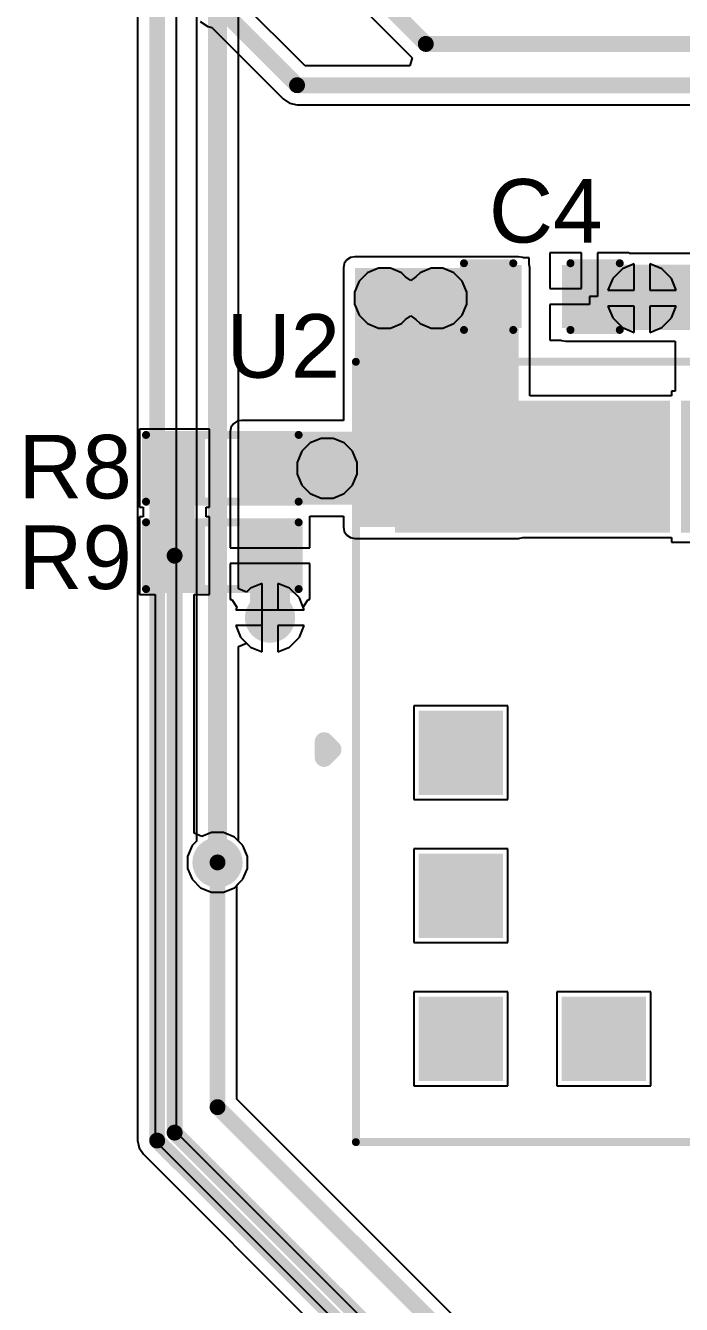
# Model space of a CAD drawing. Header units: millimetres. Extents: x -11 to 156, y -11 to 109.
# Drawn here: x 101.61 to 112.08, y 42.54 to 62.98 of the extents above; entities that cross this region are included whole.
import ezdxf

# ---------------------------------------------------------------- set-up
doc = ezdxf.new("R2010")
doc.units = ezdxf.units.MM
for name, color, linetype in [('BottomLayer', 5, 'Continuous'), ('BottomSolder', 6, 'Continuous'), ('TopLayer', 1, 'Continuous'), ('TopOverlay', 2, 'Continuous'), ('TopPaste', 8, 'Continuous'), ('TopSolder', 216, 'Continuous'), ('ViaHoleLayer', 16, 'Continuous')]:
    doc.layers.add(name, color=color, linetype=linetype)
doc.styles.add('Arial', font='', dxfattribs={"height": 0.2})
doc.styles.get('Arial').set_extended_font_data('Arial')

# ---------------------------------------------------------------- blocks, each defined once
blk = doc.blocks.new('OKL_T_6_W12P_C_13')
at = {"layer": 'TopLayer'}
for points in [[(-5.524, 5.524), (-1.333, 5.524), (-1.333, 3.619), (-5.524, 3.619)], [(-0.952, 5.524), (3.239, 5.524), (3.239, 3.619), (-0.952, 3.619)], [(3.619, 5.524), (5.524, 5.524), (5.524, 1.333), (3.619, 1.333)], [(-5.144, 0.571), (-4, 0.571), (-4, -0.571), (-5.144, -0.571)], [(4, 0.571), (5.144, 0.571), (5.144, -0.571), (4, -0.571)], [(-5.144, -1.714), (-4, -1.714), (-4, -2.857), (-5.144, -2.857)], [(4, -1.714), (5.144, -1.714), (5.144, -2.857), (4, -2.857)], [(-5.144, -4), (-4, -4), (-4, -5.144), (-5.144, -5.144)], [(-2.857, -4), (-1.714, -4), (-1.714, -5.144), (-2.857, -5.144)], [(-0.571, -4), (0.571, -4), (0.571, -5.144), (-0.571, -5.144)], [(1.714, -4), (2.857, -4), (2.857, -5.144), (1.714, -5.144)], [(4, -4), (5.144, -4), (5.144, -5.144), (4, -5.144)]]:
    blk.add_hatch(color=1, dxfattribs=at).paths.add_polyline_path(points)
at = {"layer": 'TopPaste'}
for points in [[(-5.524, 5.524), (-1.333, 5.524), (-1.333, 3.619), (-5.524, 3.619)], [(-0.952, 5.524), (3.239, 5.524), (3.239, 3.619), (-0.952, 3.619)], [(3.619, 5.524), (5.524, 5.524), (5.524, 1.333), (3.619, 1.333)], [(-5.144, 0.571), (-4, 0.571), (-4, -0.571), (-5.144, -0.571)], [(4, 0.571), (5.144, 0.571), (5.144, -0.571), (4, -0.571)], [(-5.144, -1.714), (-4, -1.714), (-4, -2.857), (-5.144, -2.857)], [(4, -1.714), (5.144, -1.714), (5.144, -2.857), (4, -2.857)], [(-5.144, -4), (-4, -4), (-4, -5.144), (-5.144, -5.144)], [(-2.857, -4), (-1.714, -4), (-1.714, -5.144), (-2.857, -5.144)], [(-0.571, -4), (0.571, -4), (0.571, -5.144), (-0.571, -5.144)], [(1.714, -4), (2.857, -4), (2.857, -5.144), (1.714, -5.144)], [(4, -4), (5.144, -4), (5.144, -5.144), (4, -5.144)]]:
    blk.add_hatch(color=8, dxfattribs=at).paths.add_polyline_path(points)
at = {"layer": 'TopSolder'}
for points in [[(-5.626, 5.626), (-1.232, 5.626), (-1.232, 3.518), (-5.626, 3.518)], [(-1.054, 5.626), (3.34, 5.626), (3.34, 3.518), (-1.054, 3.518)], [(3.518, 5.626), (5.626, 5.626), (5.626, 1.232), (3.518, 1.232)], [(-5.245, 0.673), (-3.899, 0.673), (-3.899, -0.673), (-5.245, -0.673)], [(3.899, 0.673), (5.245, 0.673), (5.245, -0.673), (3.899, -0.673)], [(-5.245, -1.613), (-3.899, -1.613), (-3.899, -2.959), (-5.245, -2.959)], [(3.899, -1.613), (5.245, -1.613), (5.245, -2.959), (3.899, -2.959)], [(-5.245, -3.899), (-3.899, -3.899), (-3.899, -5.245), (-5.245, -5.245)], [(-2.959, -3.899), (-1.613, -3.899), (-1.613, -5.245), (-2.959, -5.245)], [(-0.673, -3.899), (0.673, -3.899), (0.673, -5.245), (-0.673, -5.245)], [(1.613, -3.899), (2.959, -3.899), (2.959, -5.245), (1.613, -5.245)], [(3.899, -3.899), (5.245, -3.899), (5.245, -5.245), (3.899, -5.245)]]:
    blk.add_hatch(color=216, dxfattribs=at).paths.add_polyline_path(points)
at = {"layer": 'TopOverlay'}
for points, const_width in [([(-6.248, 6.248), (6.223, 6.248)], 0.127), ([(-6.248, -6.223), (-6.248, 6.248)], 0.127), ([(6.223, -6.223), (6.223, 6.248)], 0.127), ([(-6.756, -0.076), (-6.756, 0.178)], 0.3), ([(-6.756, 0.178), (-6.629, 0.051)], 0.3), ([(-6.756, -0.076), (-6.629, 0.051)], 0.3), ([(-6.248, -6.223), (6.223, -6.223)], 0.127)]:
    blk.add_lwpolyline(points, dxfattribs=dict(at, const_width=const_width))
for points, const_width in [([(-6.28, 6.248, 1), (-6.217, 6.248, 1)], 0.0635), ([(-6.28, 6.248, 1), (-6.217, 6.248, 1)], 0.0635), ([(6.191, 6.248, 1), (6.255, 6.248, 1)], 0.0635), ([(6.191, 6.248, 1), (6.255, 6.248, 1)], 0.0635), ([(-6.831, 0.178, 1), (-6.681, 0.178, 1)], 0.15), ([(-6.831, 0.178, 1), (-6.681, 0.178, 1)], 0.15), ([(-6.831, -0.076, 1), (-6.681, -0.076, 1)], 0.15), ([(-6.831, -0.076, 1), (-6.681, -0.076, 1)], 0.15), ([(-6.704, 0.051, 1), (-6.554, 0.051, 1)], 0.15), ([(-6.704, 0.051, 1), (-6.554, 0.051, 1)], 0.15), ([(-6.28, -6.223, 1), (-6.217, -6.223, 1)], 0.0635), ([(-6.28, -6.223, 1), (-6.217, -6.223, 1)], 0.0635), ([(6.191, -6.223, 1), (6.255, -6.223, 1)], 0.0635), ([(6.191, -6.223, 1), (6.255, -6.223, 1)], 0.0635)]:
    blk.add_lwpolyline(points, format="xyb", close=True, dxfattribs=dict(at, const_width=const_width))
blk = doc.blocks.new('R___0603_48')
at = {"layer": 'TopLayer'}
for points in [[(-0.381, 0.4445), (-0.381, -0.4445), (-1.143, -0.4445), (-1.143, 0.4445)], [(1.143, 0.4445), (1.143, -0.4445), (0.381, -0.4445), (0.381, 0.4445)]]:
    blk.add_hatch(color=1, dxfattribs=at).paths.add_polyline_path(points)
at = {"layer": 'TopPaste'}
for points in [[(-0.381, 0.4445), (-0.381, -0.4445), (-1.143, -0.4445), (-1.143, 0.4445)], [(1.143, 0.4445), (1.143, -0.4445), (0.381, -0.4445), (0.381, 0.4445)]]:
    blk.add_hatch(color=8, dxfattribs=at).paths.add_polyline_path(points)
at = {"layer": 'TopSolder'}
for points in [[(-0.2794, 0.5461), (-0.2794, -0.5461), (-1.2446, -0.5461), (-1.2446, 0.5461)], [(1.2446, 0.5461), (1.2446, -0.5461), (0.2794, -0.5461), (0.2794, 0.5461)]]:
    blk.add_hatch(color=216, dxfattribs=at).paths.add_polyline_path(points)
at = {"layer": 'TopOverlay', "const_width": 0.127}
for points in [[(1.2192, 0.5334), (-1.2192, 0.5334)], [(-1.2192, 0.5334), (-1.2192, -0.5334)], [(1.2192, 0.5334), (1.2192, -0.5334)], [(1.2192, -0.5334), (-1.2192, -0.5334)]]:
    blk.add_lwpolyline(points, dxfattribs=at)
at = {"layer": 'TopOverlay', "const_width": 0.0635}
for points in [[(-1.25095, 0.5334, 1), (-1.18745, 0.5334, 1)], [(-1.25095, 0.5334, 1), (-1.18745, 0.5334, 1)], [(1.18745, 0.5334, 1), (1.25095, 0.5334, 1)], [(1.18745, 0.5334, 1), (1.25095, 0.5334, 1)], [(-1.25095, -0.5334, 1), (-1.18745, -0.5334, 1)], [(-1.25095, -0.5334, 1), (-1.18745, -0.5334, 1)], [(1.18745, -0.5334, 1), (1.25095, -0.5334, 1)], [(1.18745, -0.5334, 1), (1.25095, -0.5334, 1)]]:
    blk.add_lwpolyline(points, format="xyb", close=True, dxfattribs=at)
blk = doc.blocks.new('R___0603_49')
at = {"layer": 'TopLayer'}
for points in [[(-0.381, 0.4445), (-0.381, -0.4445), (-1.143, -0.4445), (-1.143, 0.4445)], [(1.143, 0.4445), (1.143, -0.4445), (0.381, -0.4445), (0.381, 0.4445)]]:
    blk.add_hatch(color=1, dxfattribs=at).paths.add_polyline_path(points)
at = {"layer": 'TopPaste'}
for points in [[(-0.381, 0.4445), (-0.381, -0.4445), (-1.143, -0.4445), (-1.143, 0.4445)], [(1.143, 0.4445), (1.143, -0.4445), (0.381, -0.4445), (0.381, 0.4445)]]:
    blk.add_hatch(color=8, dxfattribs=at).paths.add_polyline_path(points)
at = {"layer": 'TopSolder'}
for points in [[(-0.2794, 0.5461), (-0.2794, -0.5461), (-1.2446, -0.5461), (-1.2446, 0.5461)], [(1.2446, 0.5461), (1.2446, -0.5461), (0.2794, -0.5461), (0.2794, 0.5461)]]:
    blk.add_hatch(color=216, dxfattribs=at).paths.add_polyline_path(points)
at = {"layer": 'TopOverlay', "const_width": 0.127}
for points in [[(1.2192, 0.5334), (-1.2192, 0.5334)], [(-1.2192, 0.5334), (-1.2192, -0.5334)], [(1.2192, 0.5334), (1.2192, -0.5334)], [(1.2192, -0.5334), (-1.2192, -0.5334)]]:
    blk.add_lwpolyline(points, dxfattribs=at)
at = {"layer": 'TopOverlay', "const_width": 0.0635}
for points in [[(-1.25095, 0.5334, 1), (-1.18745, 0.5334, 1)], [(-1.25095, 0.5334, 1), (-1.18745, 0.5334, 1)], [(1.18745, 0.5334, 1), (1.25095, 0.5334, 1)], [(1.18745, 0.5334, 1), (1.25095, 0.5334, 1)], [(-1.25095, -0.5334, 1), (-1.18745, -0.5334, 1)], [(-1.25095, -0.5334, 1), (-1.18745, -0.5334, 1)], [(1.18745, -0.5334, 1), (1.25095, -0.5334, 1)], [(1.18745, -0.5334, 1), (1.25095, -0.5334, 1)]]:
    blk.add_lwpolyline(points, format="xyb", close=True, dxfattribs=at)
blk = doc.blocks.new('C___0603_121')
at = {"layer": 'TopLayer'}
for points in [[(-0.381, 0.445), (-0.381, -0.445), (-1.143, -0.445), (-1.143, 0.445)], [(1.143, 0.445), (1.143, -0.445), (0.381, -0.445), (0.381, 0.445)]]:
    blk.add_hatch(color=1, dxfattribs=at).paths.add_polyline_path(points)
at = {"layer": 'TopPaste'}
for points in [[(-0.381, 0.445), (-0.381, -0.445), (-1.143, -0.445), (-1.143, 0.445)], [(1.143, 0.445), (1.143, -0.445), (0.381, -0.445), (0.381, 0.445)]]:
    blk.add_hatch(color=8, dxfattribs=at).paths.add_polyline_path(points)
at = {"layer": 'TopSolder'}
for points in [[(-0.321, 0.504), (-0.321, -0.504), (-1.203, -0.504), (-1.203, 0.504)], [(1.203, 0.504), (1.203, -0.504), (0.321, -0.504), (0.321, 0.504)]]:
    blk.add_hatch(color=216, dxfattribs=at).paths.add_polyline_path(points)
at = {"layer": 'TopOverlay', "const_width": 0.127}
for points in [[(-0.457, 0.533), (-1.245, 0.533)], [(-1.245, 0.533), (-1.245, -0.533)], [(1.245, 0.533), (0.457, 0.533)], [(1.245, 0.533), (1.245, -0.533)], [(-0.457, -0.533), (-1.245, -0.533)], [(1.245, -0.533), (0.457, -0.533)]]:
    blk.add_lwpolyline(points, dxfattribs=at)
at = {"layer": 'TopOverlay', "const_width": 0.0635}
for points in [[(-1.276, 0.533, 1), (-1.213, 0.533, 1)], [(-1.276, 0.533, 1), (-1.213, 0.533, 1)], [(-0.489, 0.533, 1), (-0.425, 0.533, 1)], [(0.425, 0.533, 1), (0.489, 0.533, 1)], [(1.213, 0.533, 1), (1.276, 0.533, 1)], [(1.213, 0.533, 1), (1.276, 0.533, 1)], [(-1.276, -0.533, 1), (-1.213, -0.533, 1)], [(-1.276, -0.533, 1), (-1.213, -0.533, 1)], [(-0.489, -0.533, 1), (-0.425, -0.533, 1)], [(0.425, -0.533, 1), (0.489, -0.533, 1)], [(1.213, -0.533, 1), (1.276, -0.533, 1)], [(1.213, -0.533, 1), (1.276, -0.533, 1)]]:
    blk.add_lwpolyline(points, format="xyb", close=True, dxfattribs=at)

msp = doc.modelspace()

# ---------------------------------------------------------------- hatches: boundary and pattern name
at = {"layer": 'BottomLayer'}
h = msp.add_hatch(color=5, dxfattribs=at)
edge = h.paths.add_edge_path()
edge.add_arc((107.34, 58.623), 0.3, 0, 360)
h = msp.add_hatch(color=5, dxfattribs=at)
edge = h.paths.add_edge_path()
edge.add_arc((108.179, 58.623), 0.3, 0, 360)
h = msp.add_hatch(color=5, dxfattribs=at)
edge = h.paths.add_edge_path()
edge.add_arc((111.455, 58.623), 0.3, 0, 360)
h = msp.add_hatch(color=5, dxfattribs=at)
edge = h.paths.add_edge_path()
edge.add_arc((106.426, 55.905), 0.3, 0, 360)
h = msp.add_hatch(color=5, dxfattribs=at)
edge = h.paths.add_edge_path()
edge.add_arc((105.512, 53.518), 0.3, 0, 360)
h = msp.add_hatch(color=5, dxfattribs=at)
edge = h.paths.add_edge_path()
edge.add_arc((104.673, 49.606), 0.3, 0, 360)
at = {"layer": 'BottomSolder'}
h = msp.add_hatch(color=6, dxfattribs=at)
edge = h.paths.add_edge_path()
edge.add_arc((107.34, 58.623), 0.402, 0, 360)
h = msp.add_hatch(color=6, dxfattribs=at)
edge = h.paths.add_edge_path()
edge.add_arc((108.179, 58.623), 0.402, 0, 360)
h = msp.add_hatch(color=6, dxfattribs=at)
edge = h.paths.add_edge_path()
edge.add_arc((111.455, 58.623), 0.402, 0, 360)
h = msp.add_hatch(color=6, dxfattribs=at)
edge = h.paths.add_edge_path()
edge.add_arc((106.426, 55.905), 0.402, 0, 360)
h = msp.add_hatch(color=6, dxfattribs=at)
edge = h.paths.add_edge_path()
edge.add_arc((105.512, 53.518), 0.402, 0, 360)
h = msp.add_hatch(color=6, dxfattribs=at)
edge = h.paths.add_edge_path()
edge.add_arc((104.673, 49.606), 0.402, 0, 360)
at = {"layer": 'TopLayer'}
for points in [[(106.867, 54.966), (109.483, 54.966), (109.483, 59.106), (106.867, 59.106)], [(110.236, 58.115), (114.63, 58.115), (114.63, 59.157), (110.236, 59.157)], [(105.054, 55.321), (109.449, 55.321), (109.449, 56.49), (105.054, 56.49)]]:
    msp.add_hatch(color=1, dxfattribs=at).paths.add_polyline_path(points)
h = msp.add_hatch(color=1, dxfattribs=at)
edge = h.paths.add_edge_path()
edge.add_arc((107.34, 58.623), 0.3, 0, 360)
h = msp.add_hatch(color=1, dxfattribs=at)
edge = h.paths.add_edge_path()
edge.add_arc((108.179, 58.623), 0.3, 0, 360)
h = msp.add_hatch(color=1, dxfattribs=at)
edge = h.paths.add_edge_path()
edge.add_arc((111.455, 58.623), 0.3, 0, 360)
h = msp.add_hatch(color=1, dxfattribs=at)
edge = h.paths.add_edge_path()
edge.add_arc((106.426, 55.905), 0.3, 0, 360)
h = msp.add_hatch(color=1, dxfattribs=at)
edge = h.paths.add_edge_path()
edge.add_arc((105.512, 53.518), 0.3, 0, 360)
h = msp.add_hatch(color=1, dxfattribs=at)
edge = h.paths.add_edge_path()
edge.add_arc((104.673, 49.606), 0.3, 0, 360)
at = {"layer": 'TopSolder'}
h = msp.add_hatch(color=216, dxfattribs=at)
edge = h.paths.add_edge_path()
edge.add_arc((107.34, 58.623), 0.402, 0, 360)
h = msp.add_hatch(color=216, dxfattribs=at)
edge = h.paths.add_edge_path()
edge.add_arc((108.179, 58.623), 0.402, 0, 360)
h = msp.add_hatch(color=216, dxfattribs=at)
edge = h.paths.add_edge_path()
edge.add_arc((111.455, 58.623), 0.402, 0, 360)
h = msp.add_hatch(color=216, dxfattribs=at)
edge = h.paths.add_edge_path()
edge.add_arc((106.426, 55.905), 0.402, 0, 360)
h = msp.add_hatch(color=216, dxfattribs=at)
edge = h.paths.add_edge_path()
edge.add_arc((105.512, 53.518), 0.402, 0, 360)
h = msp.add_hatch(color=216, dxfattribs=at)
edge = h.paths.add_edge_path()
edge.add_arc((104.673, 49.606), 0.402, 0, 360)
at = {"layer": 'ViaHoleLayer'}
h = msp.add_hatch(color=16, dxfattribs=at)
edge = h.paths.add_edge_path()
edge.add_arc((107.34, 58.623), 0.15, 0, 360)
h = msp.add_hatch(color=16, dxfattribs=at)
edge = h.paths.add_edge_path()
edge.add_arc((108.179, 58.623), 0.15, 0, 360)
h = msp.add_hatch(color=16, dxfattribs=at)
edge = h.paths.add_edge_path()
edge.add_arc((111.455, 58.623), 0.15, 0, 360)
h = msp.add_hatch(color=16, dxfattribs=at)
edge = h.paths.add_edge_path()
edge.add_arc((106.426, 55.905), 0.15, 0, 360)
h = msp.add_hatch(color=16, dxfattribs=at)
edge = h.paths.add_edge_path()
edge.add_arc((105.512, 53.518), 0.15, 0, 360)
h = msp.add_hatch(color=16, dxfattribs=at)
edge = h.paths.add_edge_path()
edge.add_arc((104.673, 49.606), 0.15, 0, 360)

# ---------------------------------------------------------------- linework, layer by layer
at = {"layer": 'BottomLayer'}
for p, q in [((104.019, 45.29), (104.019, 64.008)), ((105.01, 53.979), (105.01, 64.084)), ((103.397, 63.879), (103.397, 45.161)), ((104.337, 63.945), (104.337, 49.945)), ((107.245, 59.101), (107.07, 59.028)), ((107.435, 59.101), (107.245, 59.101)), ((107.611, 59.028), (107.435, 59.101)), ((108.084, 59.101), (107.908, 59.028)), ((108.274, 59.101), (108.084, 59.101)), ((108.449, 59.028), (108.274, 59.101)), ((111.141, 59.093), (110.986, 58.937)), ((111.328, 59.17), (111.141, 59.093)), ((111.328, 58.75), (111.328, 59.17)), ((111.769, 59.093), (111.582, 59.17)), ((111.582, 59.17), (111.582, 58.75)), ((111.925, 58.937), (111.769, 59.093)), ((106.935, 58.894), (106.863, 58.718)), ((107.07, 59.028), (106.935, 58.894)), ((107.677, 58.963), (107.611, 59.028)), ((107.76, 58.904), (107.677, 58.963)), ((107.842, 58.963), (107.76, 58.904)), ((107.908, 59.028), (107.842, 58.963)), ((108.584, 58.894), (108.449, 59.028)), ((108.656, 58.718), (108.584, 58.894)), ((110.986, 58.937), (110.908, 58.75)), ((112.002, 58.75), (111.925, 58.937)), ((106.863, 58.718), (106.863, 58.528)), ((108.656, 58.528), (108.656, 58.718)), ((110.908, 58.75), (111.328, 58.75)), ((111.582, 58.75), (112.002, 58.75)), ((106.863, 58.528), (106.935, 58.353)), ((108.584, 58.353), (108.656, 58.528)), ((111.328, 58.496), (110.908, 58.496)), ((110.908, 58.496), (110.986, 58.309)), ((111.328, 58.076), (111.328, 58.496)), ((112.002, 58.496), (111.582, 58.496)), ((111.582, 58.496), (111.582, 58.076)), ((111.925, 58.309), (112.002, 58.496)), ((106.935, 58.353), (107.07, 58.218)), ((107.611, 58.218), (107.677, 58.284)), ((107.677, 58.284), (107.76, 58.343)), ((107.76, 58.343), (107.842, 58.284)), ((107.842, 58.284), (107.908, 58.218)), ((108.449, 58.218), (108.584, 58.353)), ((110.986, 58.309), (111.141, 58.154)), ((111.769, 58.154), (111.925, 58.309)), ((107.07, 58.218), (107.245, 58.145)), ((107.245, 58.145), (107.435, 58.145)), ((107.435, 58.145), (107.611, 58.218)), ((107.908, 58.218), (108.084, 58.145)), ((108.084, 58.145), (108.274, 58.145)), ((108.274, 58.145), (108.449, 58.218)), ((111.141, 58.154), (111.328, 58.076)), ((111.582, 58.076), (111.769, 58.154)), ((106.155, 56.31), (106.021, 56.176)), ((106.331, 56.383), (106.155, 56.31)), ((106.521, 56.383), (106.331, 56.383)), ((106.697, 56.31), (106.521, 56.383)), ((106.831, 56.176), (106.697, 56.31)), ((106.021, 56.176), (105.948, 56)), ((106.904, 56), (106.831, 56.176)), ((105.948, 56), (105.948, 55.81)), ((105.948, 55.81), (106.021, 55.635)), ((106.831, 55.635), (106.904, 55.81)), ((106.904, 55.81), (106.904, 56)), ((106.021, 55.635), (106.155, 55.5)), ((106.697, 55.5), (106.831, 55.635)), ((106.155, 55.5), (106.331, 55.428)), ((106.331, 55.428), (106.521, 55.428)), ((106.521, 55.428), (106.697, 55.5)), ((105.137, 53.927), (105.01, 53.979)), ((105.198, 53.987), (105.137, 53.927)), ((105.385, 54.065), (105.198, 53.987)), ((105.385, 53.518), (105.385, 54.065)), ((105.825, 53.987), (105.639, 54.065)), ((105.639, 54.065), (105.639, 53.645)), ((105.981, 53.832), (105.825, 53.987)), ((106.059, 53.645), (105.981, 53.832)), ((105.639, 53.645), (106.059, 53.645)), ((105.385, 52.971), (105.385, 53.518)), ((106.059, 53.391), (105.639, 53.391)), ((105.639, 53.391), (105.639, 52.971)), ((105.981, 53.204), (106.059, 53.391)), ((105.825, 53.048), (105.981, 53.204)), ((105.01, 53.056), (105.137, 53.109)), ((105.01, 49.945), (105.01, 53.056)), ((105.137, 53.109), (105.198, 53.048)), ((105.198, 53.048), (105.385, 52.971)), ((105.639, 52.971), (105.825, 53.048)), ((104.268, 49.877), (104.196, 49.701)), ((104.337, 49.945), (104.268, 49.877)), ((105.078, 49.877), (105.01, 49.945)), ((105.151, 49.701), (105.078, 49.877)), ((104.196, 49.701), (104.196, 49.511)), ((105.151, 49.511), (105.151, 49.701)), ((104.196, 49.511), (104.268, 49.336)), ((105.078, 49.336), (105.151, 49.511)), ((104.268, 49.336), (104.403, 49.201)), ((104.944, 49.201), (105.078, 49.336)), ((104.403, 49.201), (104.578, 49.128)), ((104.578, 49.128), (104.768, 49.128)), ((104.768, 49.128), (104.944, 49.201)), ((108.022, 41.287), (104.019, 45.29)), ((103.397, 45.161), (103.421, 45.042)), ((103.421, 45.042), (103.488, 44.941)), ((103.488, 44.941), (107.492, 40.938))]:
    msp.add_line(p, q, dxfattribs=at)
for points, const_width in [([(104.673, 49.606), (104.673, 64.084)], 0.305), ([(103.708, 45.161), (103.708, 64.008)], 0.254), ([(103.708, 45.161), (107.802, 41.067)], 0.254)]:
    msp.add_lwpolyline(points, dxfattribs=dict(at, const_width=const_width))
for points, const_width in [([(104.597, 49.606, 1), (104.75, 49.606, 1)], 0.152), ([(103.645, 45.161, 1), (103.772, 45.161, 1)], 0.127), ([(103.645, 45.161, 1), (103.772, 45.161, 1)], 0.127)]:
    msp.add_lwpolyline(points, format="xyb", close=True, dxfattribs=dict(at, const_width=const_width))
at = {"layer": 'TopLayer'}
for p, q in [((106.072, 62.338), (105.02, 63.389)), ((106.982, 63.266), (107.781, 62.467)), ((104.395, 63.044), (104.517, 62.963)), ((104.517, 62.963), (104.581, 62.95)), ((104.581, 62.95), (105.724, 61.807)), ((107.747, 62.338), (106.072, 62.338)), ((107.785, 62.465), (107.747, 62.338)), ((107.781, 62.467), (107.785, 62.465)), ((105.724, 61.807), (105.824, 61.74)), ((105.824, 61.74), (105.943, 61.716)), ((105.943, 61.716), (114.12, 61.716)), ((106.797, 59.274), (106.738, 59.234)), ((106.867, 59.287), (106.797, 59.274)), ((109.483, 59.287), (106.867, 59.287)), ((109.552, 59.274), (109.483, 59.287)), ((109.556, 59.271), (109.552, 59.274)), ((109.652, 59.271), (109.556, 59.271)), ((109.652, 59.168), (109.652, 59.271)), ((110.49, 59.347), (109.982, 59.347)), ((109.982, 59.347), (109.982, 58.776)), ((110.49, 58.776), (110.49, 59.347)), ((111.252, 59.347), (110.744, 59.347)), ((110.744, 59.347), (110.744, 58.649)), ((111.252, 59.338), (111.252, 59.347)), ((113.665, 59.338), (111.252, 59.338)), ((106.699, 59.176), (106.685, 59.106)), ((106.685, 59.106), (106.685, 56.671)), ((106.738, 59.234), (106.699, 59.176)), ((109.664, 59.106), (109.652, 59.168)), ((109.664, 57.061), (109.664, 59.106)), ((109.982, 58.776), (110.49, 58.776)), ((110.617, 58.522), (109.982, 58.522)), ((109.982, 58.522), (109.982, 57.95)), ((110.744, 58.649), (110.617, 58.649)), ((110.617, 58.649), (110.617, 58.522)), ((109.982, 57.95), (110.163, 57.95)), ((110.163, 57.95), (110.167, 57.948)), ((110.167, 57.948), (110.236, 57.934)), ((110.236, 57.934), (111.985, 57.934)), ((111.985, 57.934), (111.985, 57.137)), ((111.925, 57.061), (109.664, 57.061)), ((111.985, 57.137), (111.925, 57.137)), ((111.925, 57.137), (111.925, 57.061)), ((104.926, 56.618), (104.887, 56.559)), ((104.985, 56.657), (104.926, 56.618)), ((105.054, 56.671), (104.985, 56.657)), ((106.685, 56.671), (105.054, 56.671)), ((104.546, 56.528), (103.429, 56.528)), ((103.429, 56.528), (103.429, 55.283)), ((104.546, 55.283), (104.546, 56.528)), ((104.887, 56.559), (104.873, 56.49)), ((104.873, 56.49), (104.873, 55.332)), ((103.429, 55.283), (103.483, 55.283)), ((103.483, 55.283), (103.483, 55.131)), ((104.493, 55.131), (104.493, 55.283)), ((104.493, 55.283), (104.546, 55.283)), ((104.873, 55.332), (104.873, 55.321)), ((104.873, 55.321), (104.877, 55.207)), ((104.877, 55.207), (104.877, 55.207)), ((104.877, 55.207), (104.877, 54.635)), ((103.483, 55.131), (103.429, 55.131)), ((103.429, 55.131), (103.429, 53.886)), ((104.546, 55.131), (104.493, 55.131)), ((104.546, 53.886), (104.546, 55.131)), ((106.147, 54.635), (106.147, 55.14)), ((106.147, 55.14), (106.685, 55.14)), ((106.685, 55.14), (106.685, 54.966)), ((106.685, 54.966), (106.699, 54.897)), ((106.699, 54.897), (106.738, 54.838)), ((106.738, 54.838), (106.797, 54.798)), ((106.797, 54.798), (106.867, 54.785)), ((106.867, 54.785), (109.483, 54.785)), ((109.483, 54.785), (109.552, 54.798)), ((109.552, 54.798), (109.555, 54.8)), ((109.555, 54.8), (111.925, 54.8)), ((111.925, 54.8), (111.925, 54.724)), ((104.877, 54.635), (105.512, 54.635)), ((105.512, 54.635), (106.147, 54.635)), ((111.925, 54.724), (114.148, 54.724)), ((105.512, 54.381), (104.877, 54.381)), ((104.877, 54.381), (104.877, 53.81)), ((106.147, 54.381), (105.512, 54.381)), ((106.147, 53.81), (106.147, 54.381)), ((103.429, 53.886), (103.677, 53.886)), ((103.677, 53.886), (103.677, 45.288)), ((104.298, 50.073), (104.298, 53.886)), ((104.298, 53.886), (104.546, 53.886)), ((104.877, 53.81), (104.904, 53.81)), ((104.904, 53.81), (104.98, 53.683)), ((106.043, 53.683), (106.119, 53.81)), ((106.119, 53.81), (106.147, 53.81)), ((104.98, 53.683), (104.965, 53.645)), ((104.965, 53.645), (106.059, 53.645)), ((106.059, 53.645), (106.043, 53.683)), ((105.385, 53.391), (104.965, 53.391)), ((104.965, 53.391), (105.042, 53.204)), ((105.385, 52.971), (105.385, 53.391)), ((106.059, 53.391), (105.639, 53.391)), ((105.639, 53.391), (105.639, 52.971)), ((105.981, 53.204), (106.059, 53.391)), ((105.042, 53.204), (105.198, 53.048)), ((105.825, 53.048), (105.981, 53.204)), ((105.198, 53.048), (105.385, 52.971)), ((105.639, 52.971), (105.825, 53.048)), ((109.309, 52.108), (107.81, 52.108)), ((107.81, 52.108), (107.81, 50.609)), ((109.309, 50.609), (109.309, 52.108)), ((107.81, 50.609), (109.309, 50.609)), ((104.578, 50.084), (104.425, 50.021)), ((104.768, 50.084), (104.578, 50.084)), ((104.944, 50.011), (104.768, 50.084)), ((104.425, 50.021), (104.298, 50.073)), ((105.078, 49.877), (104.944, 50.011)), ((105.151, 49.701), (105.078, 49.877)), ((105.151, 49.511), (105.151, 49.701)), ((109.309, 49.822), (107.81, 49.822)), ((107.81, 49.822), (107.81, 48.324)), ((109.309, 48.324), (109.309, 49.822)), ((105.078, 49.336), (105.151, 49.511)), ((104.984, 49.241), (105.078, 49.336)), ((104.984, 45.823), (104.984, 49.241)), ((107.81, 48.324), (109.309, 48.324)), ((109.309, 47.536), (107.81, 47.536)), ((107.81, 47.536), (107.81, 46.037)), ((109.309, 46.037), (109.309, 47.536)), ((111.595, 47.536), (110.096, 47.536)), ((110.096, 47.536), (110.096, 46.037)), ((111.595, 46.037), (111.595, 47.536)), ((107.81, 46.037), (109.309, 46.037)), ((110.096, 46.037), (111.595, 46.037)), ((111.155, 39.653), (104.984, 45.823)), ((103.677, 45.288), (103.7, 45.169)), ((103.7, 45.169), (103.768, 45.068)), ((103.768, 45.068), (110.124, 38.712))]:
    msp.add_line(p, q, dxfattribs=at)
for points, const_width in [([(107.062, 63.626), (108.001, 62.687)], 0.254), ([(104.661, 63.309), (105.943, 62.027)], 0.254), ([(108.001, 62.687), (121.945, 62.687)], 0.254), ([(105.943, 62.027), (114.249, 62.027)], 0.254), ([(110.617, 58.649), (110.642, 58.623)], 0.635), ([(110.642, 58.623), (111.455, 58.623)], 0.635), ([(103.988, 54.508), (103.988, 55.905)], 0.635), ([(105.512, 55.905), (106.426, 55.905)], 0.635), ([(106.426, 55.905), (109.677, 55.905)], 0.635), ([(109.677, 55.905), (109.703, 55.931)], 0.635), ([(105.512, 53.518), (105.512, 54.508)], 0.635), ([(103.988, 45.288), (103.988, 54.508)], 0.254), ([(104.673, 45.695), (104.673, 49.606)], 0.254), ([(104.673, 45.695), (110.935, 39.433)], 0.254), ([(103.988, 45.288), (110.435, 38.841)], 0.254)]:
    msp.add_lwpolyline(points, dxfattribs=dict(at, const_width=const_width))
for points, const_width in [([(107.937, 62.687, 1), (108.064, 62.687, 1)], 0.127), ([(107.937, 62.687, 1), (108.064, 62.687, 1)], 0.127), ([(105.88, 62.027, 1), (106.007, 62.027, 1)], 0.127), ([(105.88, 62.027, 1), (106.007, 62.027, 1)], 0.127), ([(110.458, 58.649, 1), (110.776, 58.649, 1)], 0.318), ([(110.484, 58.623, 1), (110.801, 58.623, 1)], 0.318), ([(110.484, 58.623, 1), (110.801, 58.623, 1)], 0.318), ([(111.296, 58.623, 1), (111.614, 58.623, 1)], 0.318), ([(103.829, 55.905, 1), (104.146, 55.905, 1)], 0.318), ([(105.353, 55.905, 1), (105.67, 55.905, 1)], 0.318), ([(106.267, 55.905, 1), (106.585, 55.905, 1)], 0.318), ([(106.267, 55.905, 1), (106.585, 55.905, 1)], 0.318), ([(109.518, 55.905, 1), (109.836, 55.905, 1)], 0.318), ([(109.518, 55.905, 1), (109.836, 55.905, 1)], 0.318), ([(109.544, 55.931, 1), (109.861, 55.931, 1)], 0.318), ([(103.829, 54.508, 1), (104.146, 54.508, 1)], 0.318), ([(105.353, 54.508, 1), (105.67, 54.508, 1)], 0.318), ([(103.924, 54.508, 1), (104.051, 54.508, 1)], 0.127), ([(105.353, 53.518, 1), (105.67, 53.518, 1)], 0.318), ([(104.61, 49.606, 1), (104.737, 49.606, 1)], 0.127), ([(104.61, 45.695, 1), (104.737, 45.695, 1)], 0.127), ([(104.61, 45.695, 1), (104.737, 45.695, 1)], 0.127), ([(103.924, 45.288, 1), (104.051, 45.288, 1)], 0.127), ([(103.924, 45.288, 1), (104.051, 45.288, 1)], 0.127)]:
    msp.add_lwpolyline(points, format="xyb", close=True, dxfattribs=dict(at, const_width=const_width))

# ---------------------------------------------------------------- block references
at = {"rotation": 180}
for name, p in [('C___0603_121', (109.855, 58.649)), ('R___0603_49', (104.75, 55.905)), ('R___0603_48', (104.75, 54.508))]:
    msp.add_blockref(name, p, dxfattribs=at)
msp.add_blockref('OKL_T_6_W12P_C_13', (113.132, 51.359))

# ---------------------------------------------------------------- texts
at = {"layer": 'TopOverlay', "style": 'Arial'}
for s, p in [('C4', (109.009, 59.512)), ('U2', (104.818, 57.353)), ('R8', (101.49, 55.423)), ('R9', (101.49, 53.975))]:
    msp.add_text(s, height=1.016, dxfattribs=at).set_placement(p)

doc.saveas('drawing.dxf')
